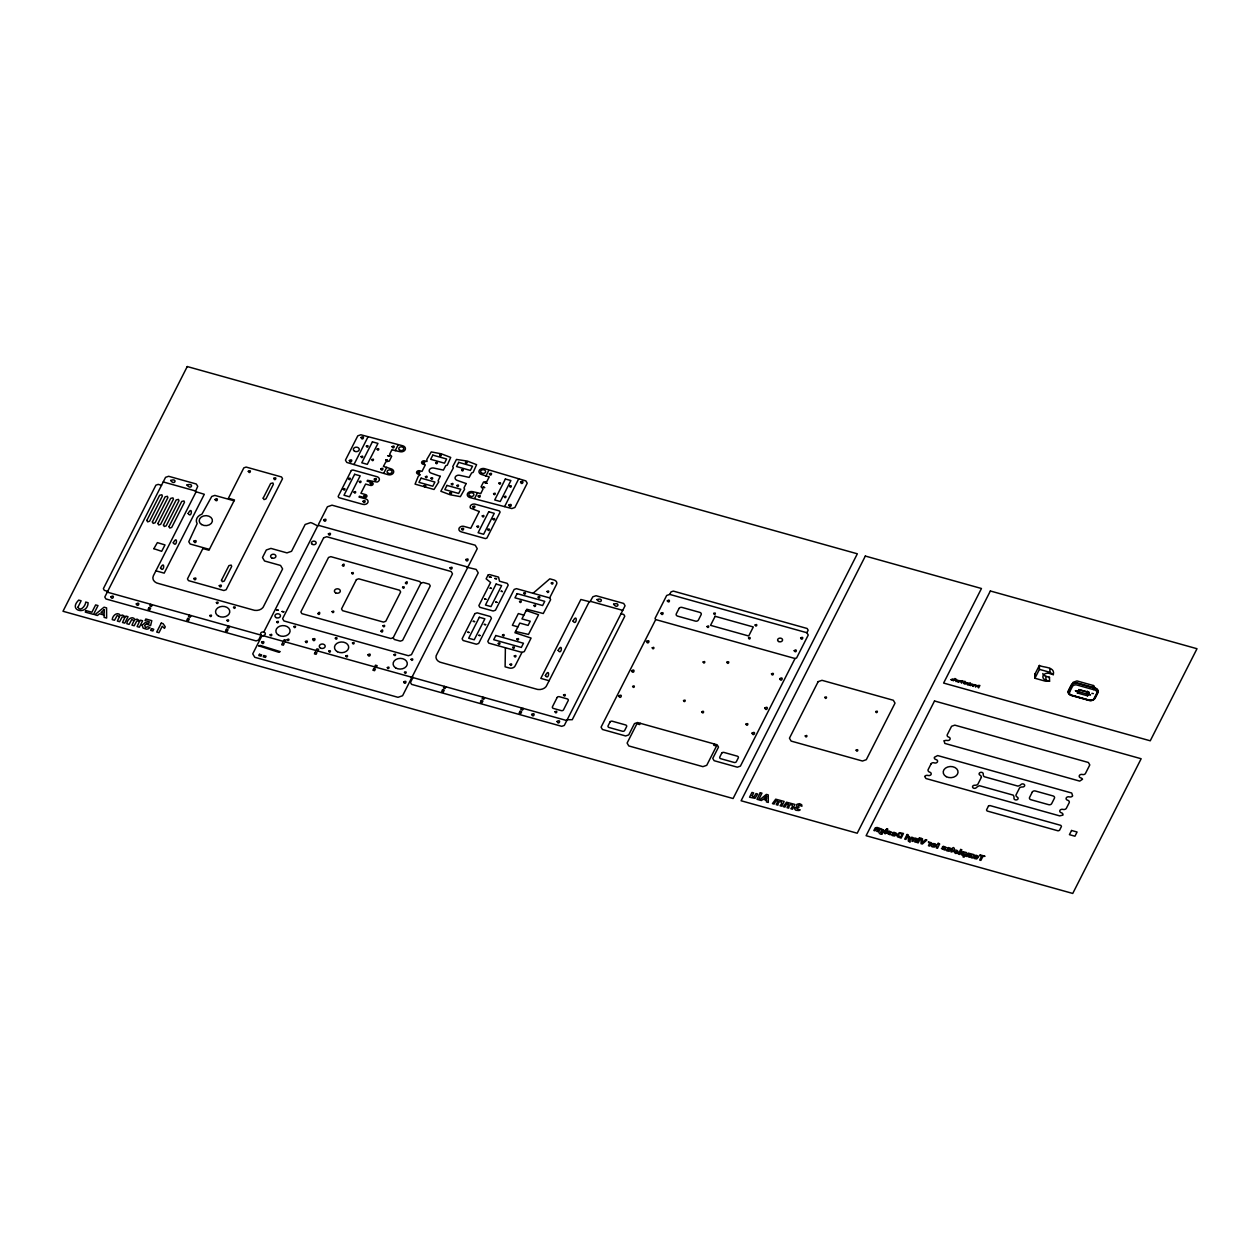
<?xml version="1.0" encoding="UTF-8"?>
<svg xmlns="http://www.w3.org/2000/svg" width="1260" height="1260" viewBox="0 0 1260 1260"><rect width="100%" height="100%" fill="white"/><g stroke="black" fill="none" stroke-linecap="round" stroke-linejoin="round"><path stroke-width="1.5" d="M505.386 647.766L505.118 666.823L509.323 668.005A4.457 3.355 -1.4 0 0 515.167 665.8L521.986 652.397L524.27 651.609L531.09 638.08L514.93 632.725L519.813 623.086L528.113 625.401L530.24 621.212L521.939 618.896L526.837 609.257L543.265 613.525L550.651 599.634L549.644 597.917L516.458 588.656L514.159 589.444L487.777 641.403L488.801 643.12L521.986 652.397M549.108 680.715L540.823 678.4L580.876 599.492L589.979 601.808L592.877 596.752L596.059 595.728L623.7 603.445L625.07 605.745L564.291 725.445L561.74 726.327L411.595 684.369L410.461 682.463L413.012 677.376L412.335 676.541L410.949 677.014L411.422 678.321L402.586 695.725L397.987 697.316L254.772 657.295L252.74 653.861L261.623 636.347L263.907 635.371A2.362 1.78 -1.4 0 0 265.025 632.851A2.362 1.78 -1.4 0 0 261.623 632.268A2.362 1.78 -1.4 0 0 261.103 634.883L258.631 640.033L256.095 640.915L105.934 598.957L104.785 597.035L165.564 477.335L168.635 476.28L196.276 483.998L197.741 486.328L195.426 491.558L204.309 494.282L164.194 573.142L155.956 570.843M196.024 491.967L153.342 575.851A7.859 5.922 -1.4 0 0 158.949 583.632L252.409 609.745A7.859 5.922 -1.4 0 0 263.891 605.776L282.618 568.906L280.57 565.457L264.537 560.984L262.489 557.534L266.317 549.99L270.916 548.399L286.949 552.888L291.548 551.297L305.156 524.475L309.755 522.9C310.936 520.978 320.04 529.058 318.559 524.192L327.411 506.772L332.01 505.181L475.225 545.218L477.256 548.651L468.421 566.071L466.846 567.221L476.185 569.41L478.233 572.843L436.952 654.145A7.859 5.922 -1.4 0 0 442.055 662.744L535.516 688.858A7.859 5.922 -1.4 0 0 546.998 684.889L589.16 601.839M150.68 604.28L149.83 605.95L151.483 606.422L152.334 604.737M189.378 615.101L188.528 616.77L190.197 617.242L191.047 615.557M228.091 625.921L227.241 627.59L228.895 628.047L229.745 626.377M263.797 632.063L317.662 525.971M353.997 464.452L368.03 436.795M283.39 641.371L284.24 639.686L285.894 640.159L285.043 641.828M383.938 472.862L386.741 467.365A82.829 62.417 -1.4 0 0 391.041 468.815A4.142 3.119 -1.4 0 1 393.435 472.831A4.142 3.119 -1.4 0 1 388.064 474.689L346.799 462.436L345.445 460.152L357.777 435.834L360.848 434.779L402.743 445.772A4.142 3.119 -1.4 0 1 405.137 449.788A4.142 3.119 -1.4 0 1 399.766 451.647A82.829 62.417 -1.4 0 0 395.231 450.639L395.136 450.608A83.727 63.095 -1.4 0 0 391.923 449.694L389.623 454.309L391.671 456.309L389.261 461.144L385.891 461.758L383.418 466.452A83.727 63.095 -1.4 0 0 386.647 467.334L386.741 467.365M395.231 450.639L398.018 445.127M316.118 650.522L316.969 648.837L318.623 649.309L317.772 650.979M374.614 666.871L375.464 665.185L377.134 665.658L376.283 667.327M393.199 637.733L420.856 583.254L423.155 582.466L429.235 584.167L430.259 585.884L402.601 640.363L400.302 641.151L394.223 639.45L393.199 637.733L390.899 638.521L301.88 613.651L300.856 611.919L328.514 557.456L330.813 556.652L419.832 581.537L420.856 583.254M474.737 498.235L477.524 492.739A83.727 63.095 -1.4 0 0 480.753 493.652L483.068 488.911L481.068 486.801L483.556 481.981L486.785 481.588L489.258 476.894A83.727 63.095 -1.4 0 0 486.029 475.997L485.935 475.981A82.829 62.417 -1.4 0 0 481.619 474.516A4.142 3.119 -1.4 0 1 479.241 470.5A4.142 3.119 -1.4 0 1 484.596 468.657L525.861 480.895L527.231 483.194L514.883 507.497L511.828 508.552L469.917 497.558A4.142 3.119 -1.4 0 1 467.539 493.542A4.142 3.119 -1.4 0 1 472.894 491.699A82.829 62.417 -1.4 0 0 477.445 492.707M485.935 475.981L488.723 470.484M412.335 676.541L467.523 567.851M504.63 506.551L518.679 478.894M444.292 686.338L443.441 688.007L445.095 688.48L445.945 686.794M483.005 697.158L482.139 698.827L483.808 699.284L484.659 697.615M549.644 597.917L556.447 584.514A4.457 3.355 -1.4 0 0 554.006 579.994L549.801 578.828L533.043 593.287M521.703 707.962L520.852 709.648L522.506 710.105L523.357 708.435M655.704 619.573L601.067 727.178L602.438 729.477L625.653 735.966L628.724 734.911L634.457 723.602L637.528 722.531L717.145 744.786L718.515 747.085L712.766 758.394L714.121 760.693L737.352 767.183L740.408 766.127L795.044 658.523L796.588 657.988L808.243 635.024L806.872 632.725L669.753 594.405L666.682 595.46L655.027 618.424L655.704 619.573L795.044 658.523M669.753 594.405L671.029 591.885L673.328 591.097L807.14 628.488L808.148 630.221L806.872 632.725M640.285 723.303L639.655 724.563L636.883 723.791L627.102 743.069L628.803 745.936L702.891 766.647L706.734 765.324L716.515 746.046L713.743 745.274L714.388 744.014M1049.564 681.203L1045.942 680.179A4.804 3.622 -1.4 0 1 1043.438 675.108A4.804 3.622 -1.4 0 1 1050.478 673.832L1053.313 674.635C1055.376 666.556 1043.611 667.769 1039.342 665.469L1034.822 674.352L1034.917 678.258L1045.422 681.188L1049.564 681.203L1049.47 677.313L1045.847 676.289A4.804 3.622 -1.4 0 1 1042.823 673.517M1034.917 678.258L1039.437 669.375L1039.342 665.469M1070.89 686.794L1073.173 682.274L1076.953 680.935L1093.538 685.566L1095.239 688.433M1077.883 693.11L1079.584 689.755L1089.27 692.465L1087.569 695.819L1077.883 693.11L1080.245 690.118L1078.765 689.519M1086.813 693.976L1087.758 692.134L1089.27 692.465M1077.977 691.504L1087.38 694.118L1087.285 693.047M1077.048 692.874L1078.576 691.567M1048.572 677.518L1049.47 677.313M1091.853 693.362L1093.412 693.614M1039.437 669.375L1049.942 672.304L1053.313 674.635M1079.426 689.897L1087.758 692.134M1087.144 699.52L1071.22 695.063A4.741 3.575 -1.4 0 1 1070.653 694.874M234.061 500.787L214.83 495.401L211.759 496.456L201.946 514.143A9.481 7.151 -1.4 0 0 197.143 523.624L188.779 541.721L190.15 544.005L209.38 549.391M163.233 481.95L195.41 490.943M319.048 525.499L466.909 566.811M590.546 601.366L622.723 610.36M161.532 485.305L158.209 484.376L155.909 485.163L103.367 588.672L104.375 590.389L107.698 591.318M621.023 613.715L623.779 614.486L624.803 616.203L572.26 719.696L567.189 719.728M526.192 610.517L538.555 614.738L528.476 634.442L515.56 631.465M523.861 615.116L518.332 613.573L512.379 625.306L517.907 626.85M107.273 592.153L261.103 635.135M263.088 635.702L410.949 677.014M412.933 677.581L566.764 720.562M1086.86 693.882L1087.569 695.819M1093.538 685.566L1093.601 689.551M1087.349 691.126L1087.38 694.118M1049.848 668.414L1049.942 672.304M1045.847 676.289L1045.942 680.179M1035.058 673.895L1035.153 677.785M1093.097 699.678A4.741 3.575 -1.4 0 0 1095.034 697.898L1097.759 692.527A4.741 3.575 -1.4 0 0 1095.034 687.944L1077.347 682.999A4.741 3.575 -1.4 0 0 1071.22 685.109L1068.496 690.48A4.741 3.575 -1.4 0 0 1070.134 694.622M1092.546 699.899A4.741 3.575 -1.4 0 1 1088.908 700.009M215.035 499.558C217.555 503.543 218.657 496.109 215.035 499.558M909.5 840.452L910.13 842.121L908.318 841.144L908.334 836.293L909.547 836.624L909.373 839.302L911.642 837.207L912.886 837.553L909.5 840.452M964.561 683.235L965.774 682.794L964.561 683.235M883.213 830.403C881.575 834.64 879.889 827.914 883.213 830.403M77.947 607.241C80.309 612.376 85.775 605.367 85.727 602.059L88.105 602.721C87.743 615.62 67.394 611.116 78.734 600.106L81.112 600.768L77.947 607.241M667.312 600.894C669.58 604.564 670.682 597.775 667.312 600.894M104.296 609.62L104.202 613.368L101.005 612.47L104.296 609.62M766.553 796.194L766.49 798.966L764.111 798.304L766.553 796.194M104.171 615.069L104.107 617.369L106.627 618.062L106.58 607.887L104.06 607.194L94.846 614.77L97.429 615.494L99.477 613.762L104.171 615.069M766.458 800.226L766.427 801.927L768.285 802.447L768.238 794.902L766.395 794.383L759.559 800.005L761.465 800.541L762.993 799.249L766.458 800.226M393.876 654.727C395.703 657.736 396.664 652.176 393.876 654.727M921.186 838.42L921.028 843.664L922.351 844.027L926.887 840.01L925.549 839.633L922.257 842.641L922.493 838.782L921.186 838.42M959.978 680.983L961.679 683.172L962.939 680.699L959.978 680.983M976.941 685.723L978.642 687.913L979.902 685.44L976.941 685.723M928.447 842.011L929.486 843.302L928.478 845.744L929.659 846.074L931.361 842.719L928.447 842.011M955.489 679.455L956.135 681.628L957.049 679.833L954.922 678.51L953.221 680.778L955.505 679.408M974.988 684.904L975.634 687.078L976.547 685.283L974.988 684.904M886.961 833.206L890.048 834.781L891.119 834.214L888.158 833.411L891.781 832.293L888.899 831.017L887.953 831.521L890.663 832.309L886.961 833.206M941.519 848.453L944.606 850.028L945.677 849.461L942.7 848.657L946.339 847.539L943.441 846.263L942.496 846.767L945.22 847.555L941.519 848.453M951.079 679.707C952.623 681.849 955.19 677.266 951.127 679.581M962.293 853.823C964.798 856.942 964.782 849.697 962.293 853.823M523.75 593.255C525.53 596.279 526.554 590.735 523.75 593.255M707.002 626.567C708.766 629.606 709.821 624.062 707.002 626.567M440.26 476.312L438.086 480.769L438.763 481.918L434.007 489.478L415.06 484.123L418.304 476.201L420.305 474.752L418.099 474.138A2.362 1.78 -1.4 0 1 416.729 471.838A2.362 1.78 -1.4 0 1 419.8 470.783L422.005 471.397L425.329 464.861L423.124 464.247A2.362 1.78 -1.4 0 1 421.753 461.947A2.362 1.78 -1.4 0 1 424.825 460.892L427.03 461.506L426.825 459.443L431.266 451.915L441.347 453.836L450.718 457.427L447.284 465.16L445.741 465.68L443.41 470.106L434.086 468.122A3.607 2.725 -1.4 0 0 429.424 469.744A3.607 2.725 -1.4 0 0 431.503 473.24L440.26 476.312M466.137 483.541L463.963 487.998L464.641 489.148L460.357 496.645L450.119 494.755L440.842 491.274L453.38 467.822L452.702 466.673L456.466 459.443L467.224 461.065L476.595 464.656L473.161 472.39L471.618 472.925L469.161 477.414L459.963 475.351A3.607 2.725 -1.4 0 0 455.301 476.973A3.607 2.725 -1.4 0 0 457.38 480.469L466.137 483.541M632.615 686.495C634.378 689.535 635.434 683.991 632.615 686.495M701.663 711.931C703.6 715.318 704.812 709.159 701.663 711.931M794.194 650.68C796.336 654.397 797.659 647.624 794.194 650.68M502.472 635.135C504.158 638.206 505.37 632.678 502.472 635.135M794.635 808.022L794.887 809.314A2.992 2.268 -1.4 0 0 796.084 810.29L798.871 810.542A2.788 2.095 -1.4 0 0 800.163 809.802C799.013 810.448 793.737 807.314 798.934 807.613L798.541 805.014L801.943 806.258L801.707 804.746L799.533 803.659L797.139 804.226A2.095 1.591 -1.4 0 0 796.556 805.187L797.233 806.494L794.635 808.022M456.813 485.572C458.467 488.659 459.727 483.131 456.813 485.572M631.496 670.903C633.827 675.36 635.749 667.406 631.496 670.903M939.566 844.011L937.519 848.279L936.353 847.948L937.188 844.342C939.094 844.767 936.794 841.617 939.566 844.011M958.482 681.566L957.647 681.44L958.482 681.566M956.797 852.311L955.237 852.075L956.797 852.311M153.846 548.683L161.658 551.313L165.013 544.934L157.374 542.619L153.846 548.683M142.16 625.196L143.136 628.11L146.365 629.149A3.717 2.804 -1.4 0 0 148.428 628.756L149.924 627.543L147.766 626.74L145.467 627.527L144.679 625.322L146.491 624.078L150.586 625.621L151.783 620.66L145.829 618.991L145.026 620.597L149.263 621.778L148.853 623.385L145.231 622.582L142.16 625.196M896.947 834.955L897.356 836.766L901.136 838.105L903.483 833.474L899.435 832.639L896.947 834.955M896.395 834.041L894.694 836.026L892.253 835.553A1.843 1.402 -1.4 0 1 891.781 834.939C895.514 835.081 892.726 835.506 892.836 832.75A1.953 1.48 -1.4 0 1 894.08 832.356L896.049 833.065A2.158 1.622 -1.4 0 1 896.395 834.041M969.034 683.77C966.798 687.74 966.168 680.447 969.034 683.77M950.953 849.287L949.253 851.272L946.811 850.799A1.843 1.402 -1.4 0 1 946.339 850.185C950.072 850.327 947.284 850.752 947.378 847.996A1.953 1.48 -1.4 0 1 948.638 847.602L950.591 848.311A2.158 1.622 -1.4 0 1 950.938 849.287M978.469 856.973L976.768 858.958L974.327 858.485A1.843 1.402 -1.4 0 1 973.854 857.871C977.587 858.028 974.799 858.438 974.894 855.682A1.953 1.48 -1.4 0 1 976.153 855.288L978.106 856.012A2.158 1.622 -1.4 0 1 978.469 856.973M531.61 714.452C533.657 719.003 536.067 711.128 531.61 714.452M425.423 476.737C426.841 479.902 428.51 474.453 425.423 476.737M270.081 634.867C271.498 638.017 273.184 632.567 270.081 634.867M884.473 830.671L883.559 832.261L881.543 832.639A1.622 1.228 -1.4 0 1 880.661 832.041C886.599 835.726 874.55 835.049 880.756 828.576L884.473 830.671M961.112 853.382C960.183 856.312 965.806 854.248 962.923 856.831L964.089 857.162L966.452 852.532L962.861 851.728A2.111 1.591 -1.4 0 0 961.789 852.295L961.112 853.382M966.467 683.03C965.554 685.566 961.553 682.999 964.829 681.235L966.467 683.03M351.65 573.064C352.973 576.245 354.8 570.827 351.65 573.064M119.432 616.581L117.369 621.07L119.621 621.7L122.157 616.99L123.953 616.928A1.654 1.244 -1.4 0 1 124.598 617.998L122.519 622.503L124.771 623.133L128.032 616.691L125.969 616.109L125.512 616.99L122.598 615.069L120.456 615.573C117.826 611.021 112.282 615.605 112.25 619.636L114.502 620.266L117.227 615.415L119.432 616.581M134.017 620.66L131.953 625.149L134.206 625.779L136.741 621.054L138.537 621.007A1.654 1.244 -1.4 0 1 139.183 622.062L137.104 626.582L139.356 627.212L142.632 620.77L140.553 620.188L140.096 621.07L137.182 619.148L135.056 619.652C132.41 615.085 126.882 619.684 126.835 623.716L129.087 624.346L131.828 619.479L134.017 620.66M777.766 801.344L776.239 804.667L777.908 805.14C778.082 799.375 784.492 801.628 780.05 805.738L781.72 806.195L784.145 801.423L775.719 799.187L772.459 803.612L774.112 804.069L776.144 800.478L777.766 801.344M788.571 804.368L787.043 807.692L788.713 808.148C788.886 802.399 795.296 804.652 790.855 808.747L792.524 809.219L794.95 804.447L786.524 802.21L783.263 806.636L784.917 807.093L786.949 803.502L788.571 804.368M898.254 835.207L900.302 836.986C904.491 834.104 899.042 831.899 898.254 835.207M969.617 854.611L968.546 856.942L969.712 857.272L971.728 854.689L971.208 857.698L972.389 858.013L974.09 854.658L968.168 853.099L965.869 856.202L967.05 856.532L968.467 853.996L969.617 854.611M779.688 678.699C781.499 683.314 784.303 675.517 779.688 678.699M136.285 603.918C138.08 608.533 140.899 600.736 136.285 603.918M516.884 639.056C518.096 642.253 520.096 636.867 516.884 639.056M877.811 828.97L876.724 831.285L877.905 831.616L879.606 828.261L877.102 827.473L875.29 827.82L873.873 830.482L875.038 830.812L876.503 828.308L877.811 828.97M915.752 839.569L914.681 841.885L915.862 842.216L917.564 838.861L915.043 838.073L913.248 838.436L911.815 841.097L912.996 841.412L914.461 838.908L915.752 839.569M972.531 684.81L972.578 686.227C975.224 684.463 970.641 682.652 970.42 685.613L972.531 684.81M248.283 471.303C249.716 475.225 252.236 468.657 248.283 471.303M752.236 795.769L753.701 797.249L756.047 793.58L757.717 794.036L754.96 798.32L749.558 797.218L751.984 792.445L753.653 792.902L752.236 795.769M110.864 596.767C112.487 601.429 115.589 593.712 110.864 596.767M186.984 484.99C191.315 490.912 194.607 482.375 186.984 484.99M895.198 833.836L893.34 833.679L895.198 833.836M960.734 680.967L962.073 680.935L960.734 680.967M968.389 683.66L967.397 683.582L968.389 683.66M977.697 685.708L979.036 685.676L977.697 685.708M949.756 849.082L947.898 848.925L949.756 849.082M977.272 856.769L975.413 856.627L977.272 856.769M934.889 845.114C932.258 849.177 932.179 841.806 934.889 845.114M146.837 520.427L147.688 521.861L149.609 521.199L162.367 496.062L161.863 494.77L159.611 495.29L146.837 520.427M152.365 521.971L153.216 523.404L155.137 522.742L167.895 497.606L167.391 496.314L165.139 496.834L152.365 521.971M170.683 480.438C174.715 486.265 178.006 477.76 170.683 480.438M157.91 523.514L158.76 524.963L160.666 524.302L173.439 499.149L172.919 497.858L170.667 498.377L157.91 523.514M163.438 525.073L164.288 526.507L166.194 525.845L178.967 500.692L178.447 499.401L176.195 499.921L163.438 525.073M168.966 526.617L169.816 528.05L171.722 527.389L184.495 502.236L183.976 500.945L181.724 501.464L168.966 526.617M160.493 567.961C164.225 573.804 165.233 558.936 160.493 567.961M173.266 542.808C176.998 548.635 178.006 533.815 173.266 542.808M188.149 513.497C191.882 519.325 192.89 504.473 188.149 513.497M193.835 541.217C195.221 545.548 198.261 538.461 193.835 541.217M193.835 578.529C195.095 582.498 197.883 576.009 193.835 578.529M209.806 615.541C210.845 618.786 213.129 613.478 209.806 615.541M219.272 585.648C220.532 589.617 223.319 583.112 219.272 585.648M221.476 580.277L222.327 581.71L224.248 581.049L231.698 566.386L231.178 565.094L228.926 565.614L221.476 580.277M216.405 602.548C217.445 605.792 219.728 600.485 216.405 602.548M263.183 498.157L264.033 499.59L265.939 498.928L273.389 484.265L272.885 482.958L270.632 483.494L263.183 498.157M226.942 620.33C227.981 623.574 230.265 618.266 226.942 620.33M273.735 478.375C274.995 482.344 277.783 475.839 273.735 478.375M233.541 607.336C234.581 610.596 236.864 605.273 233.541 607.336M258.836 645.876L278.791 652.286L280.192 651.625L260.174 645.403L258.836 645.876M261.56 642.206C262.946 646.538 265.986 639.45 261.56 642.206M276.57 609.966L278.271 610.249L276.57 609.966M276.712 621.794C277.751 625.054 280.035 619.731 276.712 621.794M282.098 611.51L283.799 611.793L282.098 611.51M323.678 519.845C325.064 524.176 328.104 517.088 323.678 519.845M287.264 639.576C288.304 642.82 290.587 637.513 287.264 639.576M293.863 626.582C294.887 629.842 297.171 624.519 293.863 626.582M349.351 460.514C350.8 465.034 353.966 457.648 349.351 460.514M328.387 533.846C329.648 537.815 332.435 531.31 328.387 533.846M343.287 489.069C344.327 492.313 346.61 487.006 343.287 489.069M361.053 437.472C362.502 441.992 365.668 434.606 361.053 437.472M348.595 478.595C349.634 481.84 351.918 476.532 348.595 478.595M361.069 456.608C362.108 459.869 364.392 454.545 361.069 456.608M366.377 446.134C367.416 449.395 369.7 444.071 366.377 446.134M305.44 641.513C306.589 645.12 309.125 639.214 305.44 641.513M354.013 492.062C355.052 495.322 357.336 489.998 354.013 492.062M359.336 481.588C360.36 484.832 362.644 479.524 359.336 481.588M317.945 613.588C319.882 617.022 320.717 609.336 317.945 613.588M312.622 639.245C314.149 643.671 317.111 636.426 312.622 639.245M371.794 459.616C372.834 462.861 375.118 457.553 371.794 459.616M377.118 449.143C378.142 452.387 380.425 447.064 377.118 449.143M363.652 496.204C364.691 499.448 366.975 494.125 363.652 496.204M342.421 565.394C344.358 568.827 345.114 561.188 342.421 565.394M363.037 501.291C364.298 505.26 367.085 498.755 363.037 501.291M370.251 483.21C371.291 486.454 373.574 481.147 370.251 483.21M332.105 611.572C333.144 614.817 335.428 609.494 332.105 611.572M374.315 479.084C375.575 483.052 378.362 476.548 374.315 479.084M380.819 468.83C382.079 472.799 384.867 466.31 380.819 468.83M385.78 459.931L387.481 460.231L385.78 459.931M387.907 455.742L389.608 456.041L387.907 455.742M392.096 446.623C393.356 450.592 396.144 444.103 392.096 446.623M328.734 651.168C329.773 654.413 332.057 649.105 328.734 651.168M335.333 638.174C336.357 641.419 338.641 636.111 335.333 638.174M345.87 655.956C346.909 659.201 349.193 653.893 345.87 655.956M352.469 642.962C353.509 646.222 355.793 640.899 352.469 642.962M417.895 472.169C418.997 475.587 421.407 469.98 417.895 472.169M422.919 462.278C424.022 465.696 426.431 460.089 422.919 462.278M367.92 654.696C369.306 659.027 372.346 651.94 367.92 654.696M423.99 485.777C424.715 488.911 427.597 484.092 424.132 485.588M380.977 631.213C382.898 634.646 383.686 626.976 380.977 631.213M382.977 625.779C384.016 629.024 386.3 623.716 382.977 625.779M435.708 462.688C436.748 465.932 439.031 460.624 435.708 462.688M430.983 478.217C432.022 481.462 434.306 476.154 430.983 478.217M439.614 455.017C440.638 458.278 442.922 452.954 439.614 455.017M402.554 587.239C403.594 590.483 405.877 585.16 402.554 587.239M405.452 583.018C407.39 586.451 408.224 578.765 405.452 583.018M387.34 667.548C388.395 670.777 390.632 665.516 387.34 667.548M451.332 483.903C452.372 487.147 454.655 481.84 451.332 483.903M449.867 493.006C450.907 496.267 453.19 490.943 449.867 493.006M461.585 469.917C462.625 473.177 464.909 467.854 461.585 469.917M465.491 462.262C466.515 465.507 468.799 460.183 465.491 462.262M404.491 672.336C405.515 675.581 407.799 670.273 404.491 672.336M403.657 681.912C405.043 686.243 408.098 679.156 403.657 681.912M411.075 659.342C412.115 662.602 414.398 657.279 411.075 659.342M461.506 528.806C462.782 532.775 465.57 526.286 461.506 528.806M450.025 567.835C451.3 571.804 454.088 565.315 450.025 567.835M472.784 506.599C474.059 510.568 476.847 504.079 472.784 506.599M478.154 496.03C479.414 499.999 482.202 493.51 478.154 496.03M483.115 487.132L484.769 487.604L483.226 486.974M485.242 482.942L486.959 483.241L485.242 482.942M489.431 473.823C490.691 477.792 493.479 471.303 489.431 473.823M465.791 559.566C467.176 563.897 470.216 556.81 465.791 559.566M476.926 526.412C477.965 529.673 480.249 524.349 476.926 526.412M482.249 515.938C483.289 519.183 485.572 513.875 482.249 515.938M493.573 493.652C494.613 496.897 496.897 491.573 493.573 493.652M498.881 483.163C499.921 486.423 502.204 481.099 498.881 483.163M487.651 529.42C488.691 532.665 490.975 527.357 487.651 529.42M492.975 518.947C494.014 522.191 496.298 516.868 492.975 518.947M504.299 496.645C505.339 499.889 507.623 494.581 504.299 496.645M509.623 486.171C510.647 489.416 512.93 484.108 509.623 486.171M467.791 632.236L469.051 632.457L467.791 632.236M508.851 505.087C510.284 509.607 513.466 502.22 508.851 505.087M473.319 621.337L474.579 621.558L473.319 621.337M489.305 576.923L491.022 577.206L489.305 576.923M520.553 482.044C521.986 486.549 525.168 479.178 520.553 482.044M484.643 599.067L485.887 599.272L484.643 599.067M490.172 588.168L491.431 588.373L490.172 588.168M494.849 578.466L496.55 578.765L494.849 578.466M478.847 635.323L480.107 635.544L478.847 635.323M484.376 624.44L485.635 624.645L484.376 624.44M495.7 602.154L496.96 602.359L495.7 602.154M501.228 591.255L502.441 591.601L501.307 591.145M498.267 643.372C499.306 646.632 501.59 641.308 498.267 643.372M519.545 601.477C520.585 604.721 522.869 599.413 519.545 601.477M512.647 647.388C513.686 650.648 515.97 645.325 512.647 647.388M510.032 664.366C511.072 667.611 513.356 662.303 510.032 664.366M514.285 655.987C515.324 659.232 517.608 653.924 514.285 655.987M533.925 605.493C534.965 608.737 537.248 603.43 533.925 605.493M538.178 597.114C539.217 600.359 541.501 595.051 538.178 597.114M547.045 591.46C548.084 594.704 550.368 589.381 547.045 591.46M551.297 583.081C552.337 586.325 554.62 581.002 551.297 583.081M545.375 675.517C549.124 681.361 550.132 666.493 545.375 675.517M558.149 650.365C561.881 656.192 562.905 641.371 558.149 650.365M573.032 621.054C576.765 626.897 577.789 612.029 573.032 621.054M555.03 711.758C556.117 715.176 558.526 709.569 555.03 711.758M563.535 694.984C564.637 698.418 567.047 692.811 563.535 694.984M557.093 721.444C558.605 726.138 561.897 718.468 557.093 721.444M597.004 599.587C601.036 605.399 604.327 596.894 597.004 599.587M613.588 604.217C617.636 610.029 620.928 601.524 613.588 604.217M618.802 695.866C620.298 700.56 623.606 692.89 618.802 695.866M646.459 641.387C647.955 646.081 651.262 638.41 646.459 641.387M660.996 613.258C662.272 617.227 665.059 610.722 660.996 613.258M652.239 647.798C653.278 651.042 655.562 645.734 652.239 647.798M683.534 700.56C684.574 703.804 686.858 698.497 683.534 700.56M713.664 613.431C714.703 616.676 716.987 611.368 713.664 613.431M703.111 662.004C704.151 665.264 706.435 659.941 703.111 662.004M726.862 662.24C728.012 665.847 730.548 659.941 726.862 662.24M748.519 638.001C749.558 641.245 751.842 635.922 748.519 638.001M755.118 625.007C756.158 628.252 758.441 622.944 755.118 625.007M745.952 724.122C747.101 727.729 749.637 721.838 745.952 724.122M752.062 733.115C753.559 737.793 756.866 730.123 752.062 733.115M771.482 673.848C772.632 677.455 775.168 671.548 771.482 673.848M764.836 707.962C766.332 712.656 769.624 704.986 764.836 707.962M800.635 637.922C801.911 641.891 804.699 635.402 800.635 637.922M805.25 735.934C806.29 739.179 808.573 733.871 805.25 735.934M824.828 697.378C825.867 700.639 828.151 695.315 824.828 697.378M856.123 750.157C857.162 753.401 859.446 748.078 856.123 750.157M1075.473 690.763L1077.19 691.063L1075.473 690.763M1088.75 694.481L1090.467 694.764L1088.75 694.481M959.112 681.739C955.033 682.495 959.836 678.368 959.112 681.739M936.117 845.413L934.652 847.019L932.306 846.862A2.284 1.717 -1.4 0 1 931.392 846.074A2.362 1.78 -1.4 0 1 931.234 845.003L931.597 844.279A2.331 1.764 -1.4 0 1 932.652 843.554L935.14 843.759L936.117 845.413M957.994 852.642L955.915 853.508A1.969 1.496 -1.4 0 1 954.986 852.957C951.048 849.586 958.765 848.799 957.994 852.642M875.7 711.585C876.677 714.845 879.055 709.569 875.7 711.585M1069.645 691.929L1069.504 692.291A3.559 2.677 -1.4 0 0 1071.252 695.252L1089.806 700.434A3.559 2.677 -1.4 0 0 1093.759 699.064L1096.814 693.047A3.559 2.677 -1.4 0 0 1095.066 690.086L1076.513 684.904A3.559 2.677 -1.4 0 0 1072.559 686.275L1069.645 691.929M187.252 366.55L63 611.273L733.084 798.525L857.336 553.802L187.252 366.55M86.011 610.596L85.255 612.092L93.523 614.408L98.012 605.572L95.634 604.91L91.917 612.234L86.011 610.596M148.979 607.635L148.129 609.304L149.782 609.777L150.633 608.092L148.979 607.635M151.483 628.645L150.617 630.362L152.869 630.992L153.736 629.275L151.483 628.645M161.248 623.133L156.713 632.063L158.965 632.693L162.225 626.267L164.477 628.362L165.265 626.818L163.076 623.637L161.248 623.133M202.876 548.525L187.456 578.907L188.48 580.624L223.855 590.515L226.154 589.727L282.539 478.674L281.516 476.957L246.125 467.066L243.826 467.87L228.407 498.251L234.486 499.937L208.955 550.226L202.876 548.525M187.677 618.455L186.827 620.125L188.496 620.597L189.346 618.912L187.677 618.455M226.391 629.26L225.54 630.945L227.194 631.402L228.044 629.732L226.391 629.26M351.32 470.5L338.137 496.487L338.814 497.637L362.864 504.347A3.859 2.898 -1.4 0 0 368.046 501.133L367.762 500.409A3.859 2.898 -1.4 0 0 365.636 498.897L358.99 497.054L359.415 496.219L364.124 497.527A2.079 1.559 -1.4 0 0 366.802 496.598A2.079 1.559 -1.4 0 0 365.605 494.597L360.911 493.274L365.589 484.06L370.298 485.368A2.079 1.559 -1.4 0 0 372.976 484.454A2.079 1.559 -1.4 0 0 371.779 482.438L367.085 481.131L367.51 480.296L377.086 482.06A3.859 2.898 -1.4 0 0 379.37 479.304A3.859 2.898 -1.4 0 0 376.913 476.69L352.847 469.98L351.32 470.5M259.45 654.302L258.82 655.562L261.025 656.177L261.67 654.916L259.45 654.302M354.627 474.295L343.996 495.243L349.524 496.802L360.171 475.839L354.627 474.295M263.875 655.531L263.245 656.791L265.45 657.405L266.096 656.145L263.875 655.531M323.662 537.784L282.602 618.66L283.957 620.959L408.382 655.72L411.437 654.664L452.498 573.788L451.143 571.505L326.734 536.728L323.662 537.784M372.409 441.851L361.777 462.798L367.306 464.341L377.953 443.394L372.409 441.851M282.539 643.041L281.689 644.726L283.342 645.183L284.193 643.513L282.539 643.041M315.268 652.192L314.417 653.861L316.071 654.334L316.921 652.649L315.268 652.192M356.423 579.6L341.523 608.927L342.547 610.659L383.465 622.094L385.765 621.29L400.648 591.964L399.641 590.247L358.722 578.812L356.423 579.6M421.092 478.17L418.966 482.359L432.794 486.234L434.92 482.044L421.092 478.17M432.794 455.128L430.668 459.317L444.497 463.176L446.623 458.987L432.794 455.128M446.969 485.415L444.843 489.605L458.672 493.463L460.798 489.274L446.969 485.415M458.672 462.357L456.545 466.547L470.374 470.421L472.5 466.231L458.672 462.357M373.763 668.54L372.913 670.21L374.582 670.682L375.433 668.997L373.763 668.54M479.257 511.513L470.752 528.287L464.105 526.428A3.859 2.898 -1.4 0 0 461.16 526.507L460.309 526.916A3.859 2.898 -1.4 0 0 461.349 531.877L485.399 538.587L486.927 538.067L500.126 512.08L499.433 510.946L475.492 504.252A3.859 2.898 -1.4 0 0 471.209 504.976A3.859 2.898 -1.4 0 0 470.484 508.158L479.257 511.513M488.723 511.765L478.091 532.728L483.62 534.272L494.251 513.324L488.723 511.765M505.37 479.005L494.723 499.952L500.252 501.496L510.898 480.548L505.37 479.005M488.014 575.127L486.124 578.844L490.597 582.466L478.863 605.587L479.887 607.304L493.164 611.005L495.448 610.218L508.221 585.081L507.197 583.348L499.511 581.207L498.566 577.111L489.494 574.576L488.014 575.127M474.863 613.636L462.105 638.788L463.113 640.505L476.39 644.207L478.69 643.419L491.447 618.282L490.439 616.549L477.162 612.848L474.863 613.636M442.591 689.692L441.74 691.362L443.394 691.834L444.245 690.149L442.591 689.692M479.335 617.274L468.688 638.237L474.217 639.781L484.864 618.833L479.335 617.274M496.094 584.073L485.462 605.036L490.99 606.58L501.622 585.616L496.094 584.073M495.826 635.512L493.699 639.702L521.341 647.435L523.467 643.246L495.826 635.512M517.104 593.617L514.978 597.807L542.619 605.524L544.745 601.335L517.104 593.617M481.288 700.497L480.438 702.182L482.108 702.639L482.958 700.97L481.288 700.497M520.002 711.317L519.151 713.002L520.805 713.459L521.656 711.79L520.002 711.317M557.14 697.505L552.463 706.734A1.78 1.339 -1.4 0 0 553.486 708.451L561.22 710.608A1.78 1.339 -1.4 0 0 563.519 709.821L568.197 700.591A1.78 1.339 -1.4 0 0 567.189 698.875L559.44 696.717A1.78 1.339 -1.4 0 0 557.14 697.505M610.013 722.027L608.092 725.791A1.78 1.339 -1.4 0 0 609.115 727.508L622.377 731.225A1.78 1.339 -1.4 0 0 624.677 730.438L626.598 726.658A1.78 1.339 -1.4 0 0 625.574 724.941L612.297 721.224A1.78 1.339 -1.4 0 0 610.013 722.027M679.014 608.485L676.289 613.841A2.362 1.78 -1.4 0 0 677.659 616.14L695.347 621.085A2.362 1.78 -1.4 0 0 698.418 620.03L701.143 614.659A2.362 1.78 -1.4 0 0 699.773 612.376L682.085 607.43A2.362 1.78 -1.4 0 0 679.014 608.485M715.144 616.298L710.545 625.338L748.708 636.001L753.307 626.96L715.144 616.298M721.697 753.244L719.791 757.008A1.78 1.339 -1.4 0 0 720.815 758.725L734.076 762.442A1.78 1.339 -1.4 0 0 736.375 761.638L738.297 757.874A1.78 1.339 -1.4 0 0 737.273 756.158L723.996 752.441A1.78 1.339 -1.4 0 0 721.697 753.244M865.336 556.054L741.101 800.761L857.209 833.222L981.461 588.499L865.336 556.054M760.316 792.697L756.976 799.281L758.63 799.753L761.985 793.154L760.316 792.697M818.165 681.644L789.437 738.218L791.138 741.085L862.47 761.024L866.297 759.701L895.025 703.127L893.324 700.261L821.992 680.321L818.165 681.644M934.51 700.985L866.108 835.711L1072.748 893.45L1141.15 758.74L934.51 700.985M990.36 590.987L943.614 683.062L1150.254 740.801L1197 648.727L990.36 590.987M886.016 830.056L884.315 833.411L885.481 833.726L887.182 830.371L886.016 830.056M886.662 828.781L886.237 829.6L887.418 829.915L887.828 829.096L886.662 828.781M969.617 683.345C967.428 686.353 971.617 685.156 970.357 682.841L969.617 683.345M931.014 763.969L928.069 769.765A2.914 2.189 -1.4 0 0 929.408 772.049L930.132 772.301A2.362 1.78 -1.4 0 1 928.147 775.53A2.504 1.874 -1.4 0 0 924.667 776.475L925.958 778.523L1059.66 815.881L1062.905 815.11A2.677 2.016 -1.4 0 0 1061.266 812.731A2.362 1.78 -1.4 0 1 1059.896 810.448A2.362 1.78 -1.4 0 1 1062.967 809.392A2.677 2.016 -1.4 0 0 1066.306 808.4L1069.252 802.604A2.677 2.016 -1.4 0 0 1067.614 800.226A2.362 1.78 -1.4 0 1 1066.244 797.942A2.362 1.78 -1.4 0 1 1069.315 796.871A2.677 2.016 -1.4 0 0 1072.654 795.895L1071.725 793.028L937.661 755.559L934.416 757.26A2.425 1.827 -1.4 0 0 935.975 759.544A2.362 1.78 -1.4 0 1 937.487 761.78A2.362 1.78 -1.4 0 1 934.495 762.962L934.211 762.851A2.3 1.733 -1.4 0 0 931.014 763.969M944.165 740.848L944.764 743.4L1079.694 781.106L1082.529 779.247A3.103 2.331 -1.4 0 0 1080.702 777.845A2.362 1.78 -1.4 0 1 1079.347 775.562A2.362 1.78 -1.4 0 1 1082.403 774.49A2.362 1.78 -1.4 0 0 1085.474 773.435L1089.806 764.914L1088.356 762.473L954.812 725.146L951.568 726.28L947.236 734.801A2.52 1.89 -1.4 0 0 948.686 737.084A2.362 1.78 -1.4 0 1 949.961 739.399A2.362 1.78 -1.4 0 1 946.858 740.392A4.079 3.071 -1.4 0 0 944.165 740.848M974.122 684.605L973.208 686.401L974.122 684.605M974.468 683.928L974.468 683.928M907.058 834.482L904.711 839.113L905.877 839.428L908.239 834.797L907.058 834.482M918.745 839.192L917.044 842.546L918.225 842.877L919.926 839.522L918.745 839.192M919.39 837.916L918.981 838.75L920.147 839.066L920.572 838.246L919.39 837.916M981.398 777.262L977.807 784.35A3.528 2.662 -1.4 0 1 974.815 785.232A2.079 1.559 -1.4 0 0 972.704 787.453A2.079 1.559 -1.4 0 0 976.279 787.705A7.56 5.702 -1.4 0 1 979.556 785.736L1013.276 795.154A7.56 5.702 -1.4 0 1 1013.985 798.241A2.079 1.559 -1.4 0 0 1016.899 799.801A2.079 1.559 -1.4 0 0 1017.277 797.107A3.197 2.41 -1.4 0 1 1015.969 795.013L1019.561 787.925A3.197 2.41 -1.4 0 1 1022.411 786.996A2.079 1.559 -1.4 0 0 1024.522 784.791A2.079 1.559 -1.4 0 0 1020.947 784.539A5.26 3.969 -1.4 0 1 1017.875 786.098L984.154 776.68A5.26 3.969 -1.4 0 1 983.241 774.002A2.079 1.559 -1.4 0 0 980.327 772.443A2.079 1.559 -1.4 0 0 979.949 775.136A3.528 2.662 -1.4 0 1 981.398 777.262M952.04 848.5L952.481 849.429C947.914 854.091 954.986 851.587 954.356 848.389L953.442 847.539L952.04 848.5M960.671 849.461L958.325 854.091L959.49 854.422L961.853 849.791L960.671 849.461M988.486 806.038L986.501 809.959L987.115 810.999L1058.085 830.828L1059.487 830.356L1061.471 826.434L1060.857 825.379L989.887 805.549L988.486 806.038M980.186 854.91L979.792 855.697L981.603 856.202L979.65 860.044L980.878 860.391L982.831 856.548L985.036 856.264L980.186 854.91M1071.236 685.503L1068.511 690.858A4.741 3.575 -1.4 0 0 1071.236 695.457L1088.923 700.402A4.741 3.575 -1.4 0 0 1095.05 698.276L1097.775 692.921A4.741 3.575 -1.4 0 0 1095.05 688.322L1077.363 683.377A4.741 3.575 -1.4 0 0 1071.236 685.503M1032.302 792.052L1029.578 797.423A2.362 1.78 -1.4 0 0 1030.932 799.722L1048.635 804.667A2.362 1.78 -1.4 0 0 1051.69 803.596L1054.415 798.241A2.362 1.78 -1.4 0 0 1053.061 795.942L1035.358 790.996A2.362 1.78 -1.4 0 0 1032.302 792.052M1071.551 830.482L1069.425 834.671L1074.953 836.215L1077.08 832.025L1071.551 830.482M312.401 544.383A2.362 1.78 -1.4 0 0 316.15 543.091A2.362 1.78 -1.4 0 0 312.827 541.296A2.362 1.78 -1.4 0 0 312.401 544.383M395.561 667.832A7.103 5.355 -1.4 0 0 407.185 664.65A7.103 5.355 -1.4 0 0 397.861 658.697A7.103 5.355 -1.4 0 0 395.561 667.832M278.807 635.339A7.103 5.355 -1.4 0 0 290.052 631.465A7.103 5.355 -1.4 0 0 280.098 626.094A7.103 5.355 -1.4 0 0 278.807 635.339M337.412 651.719A7.103 5.355 -1.4 0 0 348.658 647.845A7.103 5.355 -1.4 0 0 338.704 642.474A7.103 5.355 -1.4 0 0 337.412 651.719M778.617 641.513A2.489 1.874 -1.4 0 0 782.554 640.159A2.489 1.874 -1.4 0 0 779.074 638.284A2.489 1.874 -1.4 0 0 778.617 641.513M201.553 524.522A6.631 5.008 -1.4 0 0 212.341 521.419A6.631 5.008 -1.4 0 0 203.522 515.97A6.631 5.008 -1.4 0 0 201.553 524.522M320.481 648.065A2.961 2.236 -1.4 0 0 325.175 646.443A2.961 2.236 -1.4 0 0 321.032 644.222A2.961 2.236 -1.4 0 0 320.481 648.065M271.688 557.881A2.662 2.016 -1.4 0 0 275.909 556.416A2.662 2.016 -1.4 0 0 272.176 554.416A2.662 2.016 -1.4 0 0 271.688 557.881M354.564 451.238A2.961 2.236 -1.4 0 0 359.242 449.615A2.961 2.236 -1.4 0 0 355.099 447.379A2.961 2.236 -1.4 0 0 354.564 451.238M399.798 450.245A2.489 1.874 -1.4 0 0 403.735 448.875A2.489 1.874 -1.4 0 0 400.255 447.001A2.489 1.874 -1.4 0 0 399.798 450.245M388.096 473.287A2.489 1.874 -1.4 0 0 392.033 471.933A2.489 1.874 -1.4 0 0 388.552 470.059A2.489 1.874 -1.4 0 0 388.096 473.287M481.651 473.114A2.489 1.874 -1.4 0 0 485.588 471.76A2.489 1.874 -1.4 0 0 482.108 469.885A2.489 1.874 -1.4 0 0 481.651 473.114M470.153 496.267A2.489 1.874 -1.4 0 0 473.902 494.613A2.489 1.874 -1.4 0 0 470.185 493.006A2.489 1.874 -1.4 0 0 470.153 496.267M335.617 592.846A2.961 2.236 -1.4 0 0 340.31 591.223A2.961 2.236 -1.4 0 0 336.152 589.003A2.961 2.236 -1.4 0 0 335.617 592.846M946.276 776.664A7.402 5.575 -1.4 0 0 957.994 772.616A7.402 5.575 -1.4 0 0 947.614 767.025A7.402 5.575 -1.4 0 0 946.276 776.664M276.066 617.573A2.788 2.095 -1.4 0 0 280.476 616.045A2.788 2.095 -1.4 0 0 276.586 613.951A2.788 2.095 -1.4 0 0 276.066 617.573M218.484 616.093A7.103 5.355 -1.4 0 0 229.745 612.202A7.103 5.355 -1.4 0 0 219.775 606.847A7.103 5.355 -1.4 0 0 218.484 616.093"/></g></svg>
